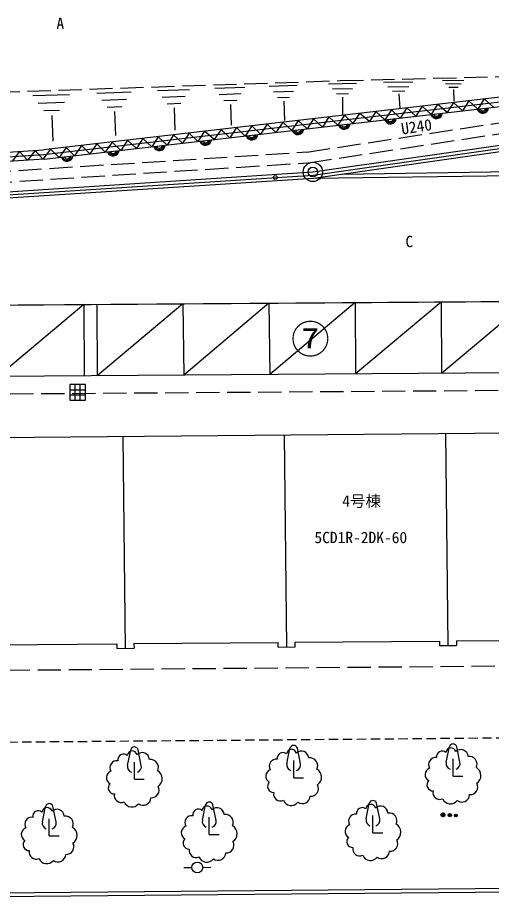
# Model space of a CAD drawing. Units: millimetres, scale not verified. Extents: x -100125 to 100125, y -69250 to 69250.
# Drawn here: x 36164 to 51445, y 16449 to 44954 of the extents above; entities that cross this region are included whole.
import ezdxf
from ezdxf.enums import TextEntityAlignment as Align

# ---------------------------------------------------------------- set-up
doc = ezdxf.new("R2010")
doc.units = ezdxf.units.MM
doc.header["$LTSCALE"] = 250
doc.linetypes.add('DASHED1', pattern=[1.8, 1.2, -0.6])
doc.linetypes.add('DASHED3', pattern=[4, 3, -1])
for name, color, linetype in [('1-0_計画', 3, 'Continuous'), ('1-1_現況白抜', 2, 'Continuous'), ('1-2_4案', 7, 'Continuous')]:
    doc.layers.add(name, color=color, linetype=linetype)
doc.styles.add('ＭＳ ゴシック', font='')
doc.styles.get('ＭＳ ゴシック').set_extended_font_data('MS Gothic')

msp = doc.modelspace()

# ---------------------------------------------------------------- linework, layer by layer
at = {"layer": '1-0_計画'}
for p, q in [((45687.9, 39976.7), (63510, 42526)), ((45708.6, 39777.7), (63522.9, 42325.8)), ((17240.8, 38131), (45687.9, 39976.7)), ((45708.6, 39777.7), (63493.1, 40026)), ((46638.3, 39910.7), (63494.6, 40146.1)), ((17253.7, 37931.4), (45708.6, 39777.7)), ((27211.1, 35617.1), (52916.9, 35803.1)), ((38297.1, 35697.3), (38297.8, 35577.3)), ((38716.1, 35700.4), (38717, 35580.4)), ((23607.7, 16609.3), (79853.8, 17140.5)), ((19373, 16449.3), (83574.8, 17055.7))]:
    msp.add_line(p, q, dxfattribs=at)
at = {"layer": '1-0_計画', "color": 2}
msp.add_line((17247.3, 38031.2), (45698.2, 39877.2), dxfattribs=at)
msp.add_lwpolyline([(45698.2, 39877.2), (63516.5, 42425.9), (84752.3, 42150.1)], dxfattribs=at)
at = {"layer": '1-1_現況白抜'}
for p, q in [((58930.9, 43227), (36997.8, 40685.8)), ((37016.4, 40386.4), (58909.2, 42917.9)), ((44279.9, 42748.5), (45184, 42780.6)), ((46196.8, 42817.8), (47092.6, 42844.2)), ((47964, 42868.6), (48912.5, 42881.8)), ((49864.7, 42940.1), (50562.9, 42927)), ((49968.7, 42826.7), (50467.4, 42817.3)), ((36651.4, 42438.7), (37837.8, 42480.7)), ((38715.2, 42522.5), (39825.3, 42561.9)), ((40670.9, 42601.9), (41708.6, 42638.7)), ((42524, 42677.2), (43493.1, 42711.6)), ((42669.6, 42479.9), (43361.8, 42504.4)), ((44415.7, 42564.4), (45061.5, 42587.3)), ((46324.8, 42655), (46964.7, 42673.8)), ((46452.8, 42492.2), (46836.7, 42503.5)), ((48107.9, 42727.9), (48785.4, 42737.4)), ((48251.9, 42587.3), (48658.4, 42592.9)), ((48460.8, 42495), (48489, 42019.9)), ((50072.7, 42713.4), (50371.9, 42707.7)), ((50225.1, 42636.2), (50239.2, 42264.5)), ((36829.6, 42197.1), (37677.1, 42227.2)), ((38882, 42296.5), (39675, 42324.6)), ((40826.8, 42390.6), (41568, 42416.9)), ((40982.7, 42179.4), (41427.5, 42195.1)), ((42815.2, 42282.6), (43230.5, 42297.3)), ((44551.6, 42380.3), (44939.1, 42394.1)), ((44749.8, 42261.4), (44772.1, 41632.6)), ((46644.7, 42386.8), (46644.7, 41831.7)), ((37007.9, 41955.5), (37516.4, 41973.6)), ((39048.8, 42070.5), (39524.6, 42087.3)), ((39292.2, 41924.5), (39319.6, 41152.4)), ((41210.2, 42042.9), (41235.8, 41321.1)), ((43027.7, 42155.1), (43051.6, 41481)), ((37268, 41799.5), (37297.3, 40974.3)), ((46991.8, 41539.8), (47201.1, 41868)), ((47515, 41600.3), (47201.1, 41868)), ((17223.8, 39458.4), (36997.8, 40685.8)), ((17225.1, 39308.2), (37007.1, 40536.1)), ((37016.4, 40386.4), (17226.4, 39157.9)), ((38297.1, 35697.3), (35521.1, 33377.2)), ((38297.1, 35697.3), (38309.9, 33397.4)), ((38716.1, 35700.4), (38734.3, 33400.4)), ((41492.1, 35720.4), (38734.3, 33400.4)), ((41492.1, 35720.4), (41525, 33420.6)), ((44271.3, 35740.5), (41525, 33420.6)), ((44271.3, 35740.5), (44296.7, 33440.7)), ((47050.5, 35760.6), (44296.7, 33440.7)), ((47050.5, 35760.6), (47068.3, 33460.7)), ((49829.7, 35780.8), (47068.3, 33460.7)), ((49829.7, 35780.8), (49839.9, 33480.8)), ((52606.7, 35800.8), (49839.9, 33480.8)), ((52932.2, 33503.1), (25916.3, 33307.7)), ((38019, 32617), (38014.9, 33117)), ((38185.7, 32618.4), (38181.6, 33118.4)), ((37849.6, 32949), (38349.6, 32953.1)), ((37851, 32782.3), (38351, 32786.4)), ((18746.4, 31250.7), (81204.7, 31842.3)), ((39642.5, 24610.1), (39571.3, 31447.9)), ((44847.1, 24654.6), (44776.1, 31497.2)), ((50051.8, 24699), (49980.9, 31546.5)), ((39916.2, 24762.9), (44570.9, 24801.7)), ((44572.1, 24651.7), (44570.6, 24801.7)), ((45122.1, 24657.4), (45120.5, 24810.7)), ((45120.6, 24807.4), (49775.6, 24846.7)), ((49775.3, 24846.7), (49776.8, 24696.2)), ((50325.2, 24854.6), (50326.8, 24701.9)), ((50325.5, 24851.9), (54980.2, 24891.2)), ((34711.5, 24718.4), (39366.2, 24757.7)), ((39365.9, 24757.7), (39367.5, 24607.2)), ((39367.5, 24607.7), (39917.4, 24612.4)), ((39915.8, 24766.8), (39917.4, 24612.9)), ((44572.1, 24652.2), (45122.1, 24656.9)), ((49776.8, 24696.7), (50326.8, 24701.4)), ((44846.6, 20884.8), (44950, 21388.3)), ((45291.5, 20884.8), (45188.1, 21388.3)), ((49988.7, 20934.5), (50092.2, 21437.9)), ((50433.7, 20934.5), (50330.2, 21437.9)), ((39708, 20835.2), (39811.4, 21338.6)), ((40153, 20835.2), (40049.5, 21338.6)), ((39930.5, 20387), (39930.5, 20941.1)), ((45069.1, 20436.7), (45069.1, 20990.8)), ((50211.2, 20486.3), (50211.2, 21040.5)), ((39930.5, 20387), (40248.9, 20387)), ((45069.1, 20436.7), (45387.5, 20436.7)), ((50211.2, 20486.3), (50529.7, 20486.3)), ((36960.8, 19008.5), (37064.2, 19512)), ((37405.7, 19008.5), (37302.3, 19512)), ((42122.5, 19058.4), (42225.9, 19561.8)), ((42567.5, 19058.4), (42464, 19561.8)), ((47403.9, 19109.4), (47507.3, 19612.9)), ((47848.9, 19109.4), (47745.4, 19612.9)), ((37183.3, 18560.4), (37183.3, 19114.5)), ((42345, 18610.2), (42345, 19164.4)), ((47626.4, 18661.3), (47626.4, 19215.4)), ((49886.3, 19240.3), (49881.3, 19240.3)), ((49883.8, 19242.8), (49883.8, 19237.8)), ((50106.7, 19229), (50101.7, 19229)), ((50104.2, 19231.5), (50104.2, 19226.5)), ((50304.4, 19217.6), (50299.4, 19217.6)), ((50301.9, 19220.1), (50301.9, 19215.1)), ((37183.3, 18560.4), (37501.7, 18560.4)), ((42345, 18610.2), (42663.4, 18610.2)), ((47626.4, 18661.3), (47944.8, 18661.3)), ((41522, 17536.1), (41784.5, 17539.4)), ((42134.5, 17543.5), (42397, 17546.4))]:
    msp.add_line(p, q, dxfattribs=at)
at = {"layer": '1-1_現況白抜', "linetype": 'DASHED3'}
for p, q in [((46570.3, 42923.5), (58930.9, 43227)), ((45497.2, 40620.2), (59158.9, 42698)), ((45549.8, 40274.2), (59211.6, 42351.9)), ((17227.6, 38816.5), (45512.4, 40621.9)), ((17269, 38468.4), (45534.6, 40272.6)), ((25921.4, 32747.5), (74083.3, 33095.8)), ((18810.4, 23762.3), (81269.3, 24293.3))]:
    msp.add_line(p, q, dxfattribs=at)
at = {"layer": '1-1_現況白抜', "linetype": 'DASHED1'}
msp.add_line((85203.9, 21999.4), (17450.4, 21420.3), dxfattribs=at)
at = {"layer": '1-1_現況白抜'}
for points in [[(36999.2, 40535.4), (58900, 43067.8), (72929.1, 43159.2), (89910.6, 43541.6)], [(51511.7, 42062.5), (51217.1, 42333.3), (51014.7, 42005), (50720.1, 42275.7), (50517.6, 41947.5), (50223.1, 42218.1), (50020.6, 41890.1), (49710.5, 42158.7), (49502.1, 41830.1), (49213.7, 42101.2), (49005.3, 41772.7), (48717, 42043.6), (48508.6, 41715.2), (48220.2, 41986.1)], [(48220.2, 41986.1), (48011.8, 41657.8), (47723.5, 41928.5), (47515, 41600.3)], [(46991.8, 41539.8), (46704.3, 41810.4), (46495, 41482.4), (46207.6, 41752.9), (45998.3, 41425), (45710.9, 41695.3), (45501.5, 41367.5), (45214.2, 41637.8), (45004.8, 41310.1), (44713.6, 41579.8), (44494.5, 41251.1), (44216.9, 41522.2), (43997.7, 41193.6), (43720.1, 41464.7), (43501, 41136.2), (43223.3, 41407.1), (43004.2, 41078.7), (42726.6, 41349.5), (42507.4, 41021.3), (42189.9, 41287.4), (41980.8, 40960.4), (41693.2, 41229.8), (41484, 40903), (41196.4, 41172.3), (40987.3, 40845.5), (40699.7, 41114.7), (40490.5, 40788.1), (40203, 41057.1), (39993.8, 40730.6), (39711.9, 41000.2), (39488.3, 40672.2), (39214.9, 40942.7), (38991.4, 40614.7), (38718, 40885.1), (38494.4, 40557.3), (38221.1, 40827.5), (37997.5, 40499.8), (37724.1, 40769.9), (37500.6, 40442.3), (37222.8, 40711.9)], [(37222.8, 40711.9), (36981, 40384.2), (36723.8, 40668.8), (36481.6, 40353.2), (36224.4, 40637.8), (35982.2, 40322.2)], [(52606.7, 35800.8), (27211.1, 35617.1), (27243.5, 33317.3)]]:
    msp.add_lwpolyline(points, dxfattribs=at)
at = {"layer": '1-1_現況白抜', "linetype": 'DASHED3'}
msp.add_lwpolyline([(-49440.6, 41669.3), (-33812.6, 41798.6), (6386.8, 41916), (15138.1, 42054.7), (26486.3, 42242.2), (46570.3, 42923.5)], dxfattribs=at)
at = {"layer": '1-1_現況白抜'}
msp.add_lwpolyline([(37852.4, 32615.6), (38352.3, 32619.8), (38348.2, 33119.7), (37848.2, 33115.6)], close=True, dxfattribs=at)
for centre, radius in [((45687.9, 39976.7), 312.5), ((45687.9, 39976.7), 156.2), ((44475.5, 39797.9), 62.5), ((49883.8, 19240.3), 62.5), ((49886.7, 19240.5), 62.3), ((49883.8, 19240.3), 42.5), ((49883.8, 19240.3), 22.5), ((50105.4, 19230.1), 52.1), ((50104.2, 19229), 50), ((50104.2, 19229), 34), ((50104.2, 19229), 18), ((50303.3, 19219.6), 41.5), ((50301.9, 19217.6), 37.5), ((50301.9, 19217.6), 25.5), ((50301.9, 19217.6), 13.5), ((41959.5, 17541.6), 175)]:
    msp.add_circle(centre, radius, dxfattribs=at)
for centre, radius, start, end in [((51167.2, 42065.1), 192.2, 199.27619, 353.91569), ((51167.9, 42043.7), 139.7, 196.30758, 357.59834), ((51169.6, 42044.2), 96.1, 199.27647, 353.91533), ((48187.1, 41720.5), 192.2, 199.27619, 353.91569), ((48187, 41710.7), 145.8, 201.39036, 352.18759), ((48189.5, 41699.6), 96.1, 199.27647, 353.91533), ((49677.1, 41892.8), 192.2, 199.27608, 353.9158), ((49672, 41879.7), 144.6, 199.67188, 355.24874), ((49679.6, 41871.9), 96.1, 199.27571, 353.91626), ((45206.9, 41375.9), 192.2, 199.27619, 353.91569), ((45209.1, 41360.4), 143.7, 197.46323, 354.76828), ((45209.4, 41355), 96.1, 199.27823, 353.91508), ((46697, 41548.2), 192.2, 199.27697, 353.91567), ((46690.1, 41532.6), 144.2, 198.25187, 353.97965), ((46699.4, 41527.3), 96.1, 199.27571, 353.91626), ((43716.9, 41203.6), 192.2, 199.27697, 353.91567), ((43714.1, 41193.7), 144.5, 198.82203, 353.40847), ((43719.3, 41182.7), 96.1, 199.27571, 353.91626), ((40736.7, 40859), 192.2, 199.27701, 353.91487), ((40735, 40856.7), 155.6, 202.64297, 350.17876), ((40739.1, 40838.1), 96.1, 199.27571, 353.91626), ((42226.8, 41031.3), 192.2, 199.27619, 353.91569), ((42221.8, 41022.2), 146.6, 202.13303, 350.09758), ((42229.2, 41010.4), 96.1, 199.27831, 353.91348), ((37756.6, 40514.4), 192.2, 199.27701, 353.91487), ((37750.1, 40495.2), 139.2, 194.70876, 356.43563), ((37759, 40493.5), 96.1, 199.27571, 353.91626), ((39246.6, 40686.7), 192.2, 199.27619, 353.91569), ((39247.6, 40679.5), 147.3, 200.99923, 352.42039), ((39249.1, 40665.8), 96.1, 199.27647, 353.91533), ((39930.5, 21304.4), 123.8, 16.01544, 163.98456), ((45069.1, 21354.1), 123.8, 16.01544, 163.98456), ((50142.2, 21239.6), 160.6, 15.21993, 175.25279), ((50211.2, 21403.8), 123.8, 16.01544, 163.98456), ((39581.6, 21013.3), 184.4, 49.49382, 188.73859), ((39861.4, 21140.2), 160.6, 15.21993, 175.25279), ((40178.1, 21009), 237.1, 3.57292, 133.00559), ((44720.2, 21063), 184.4, 49.49382, 188.73859), ((45000, 21189.9), 160.6, 15.21993, 175.25279), ((45316.7, 21058.6), 237.1, 3.57292, 133.00559), ((49862.4, 21112.7), 184.4, 49.49382, 188.73859), ((50458.9, 21108.3), 237.1, 3.57292, 133.00559), ((50730.4, 20869.5), 256, 335.02818, 97.82313), ((39366.8, 20762.3), 225.4, 81.69439, 210.99249), ((39896.3, 20796.5), 192.2, 168.38851, 251.26151), ((39964.7, 20796.5), 192.2, 288.73849, 11.61149), ((40449.6, 20770.1), 256, 335.02818, 97.82313), ((44505.4, 20811.9), 225.4, 81.69439, 210.99249), ((45034.8, 20846.1), 192.2, 168.38851, 251.26151), ((45103.3, 20846.1), 192.2, 288.73849, 11.61149), ((45588.2, 20819.8), 256, 335.02818, 97.82313), ((49647.6, 20861.6), 225.4, 81.69439, 210.99249), ((50177, 20895.8), 192.2, 168.38851, 251.26151), ((50245.4, 20895.8), 192.2, 288.73849, 11.61149), ((39252.4, 20437.3), 223.2, 110.65709, 240.8492), ((40533.5, 20404.6), 297, 303.26786, 60.07568), ((44391, 20487), 223.2, 110.65709, 240.8492), ((45672.1, 20454.3), 297, 303.26786, 60.07568), ((49533.1, 20536.7), 223.2, 110.65709, 240.8492), ((50814.3, 20503.9), 297, 303.26786, 60.07568), ((39281.7, 20106.1), 194, 135.36408, 271.45434), ((44420.3, 20155.8), 194, 135.36408, 271.45434), ((49562.4, 20205.5), 194, 135.36408, 271.45434), ((50764.3, 20134.9), 244.8, 265.5933, 29.54039), ((40483.5, 20035.6), 244.8, 265.5933, 29.54039), ((44643.1, 19911.3), 223.7, 166.93808, 294.99175), ((45622.1, 20085.2), 244.8, 265.5933, 29.54039), ((49785.3, 19961), 223.7, 166.93808, 294.99175), ((39504.5, 19861.6), 223.7, 166.93808, 294.99175), ((40212, 19803.2), 253, 234.12746, 357.35837), ((44987.1, 19809.3), 269.1, 202.00276, 323.11063), ((45350.6, 19852.8), 253, 234.12746, 357.35837), ((47626.4, 19578.7), 123.8, 16.01544, 163.98456), ((50129.3, 19859), 269.1, 202.00276, 323.11063), ((50492.7, 19902.5), 253, 234.12746, 357.35837), ((37114.2, 19313.6), 160.6, 15.21993, 175.25279), ((37183.3, 19477.8), 123.8, 16.01544, 163.98456), ((37430.9, 19182.3), 237.1, 3.57292, 133.00559), ((39848.5, 19759.7), 269.1, 202.00276, 323.11063), ((41996.1, 19236.5), 184.4, 49.49382, 188.73859), ((42275.9, 19363.5), 160.6, 15.21993, 175.25279), ((42345, 19527.7), 123.8, 16.01544, 163.98456), ((42592.6, 19232.2), 237.1, 3.57292, 133.00559), ((47277.5, 19287.6), 184.4, 49.49382, 188.73859), ((47557.3, 19414.5), 160.6, 15.21993, 175.25279), ((47874, 19283.3), 237.1, 3.57292, 133.00559), ((36619.6, 18935.6), 225.4, 81.69439, 210.99249), ((36834.4, 19186.7), 184.4, 49.49382, 188.73859), ((37702.4, 18943.5), 256, 335.02818, 97.82313), ((41781.3, 18985.5), 225.4, 81.69439, 210.99249), ((42864.1, 18993.4), 256, 335.02818, 97.82313), ((47062.7, 19036.6), 225.4, 81.69439, 210.99249), ((47592.1, 19070.8), 192.2, 168.38851, 251.26151), ((47660.6, 19070.8), 192.2, 288.73849, 11.61149), ((48145.5, 19044.4), 256, 335.02818, 97.82313), ((36505.2, 18610.7), 223.2, 110.65709, 240.8492), ((37149, 18969.8), 192.2, 168.38851, 251.26151), ((37217.5, 18969.8), 192.2, 288.73849, 11.61149), ((37786.3, 18578), 297, 303.26786, 60.07568), ((41666.9, 18660.6), 223.2, 110.65709, 240.8492), ((42310.8, 19019.7), 192.2, 168.38851, 251.26151), ((42379.2, 19019.7), 192.2, 288.73849, 11.61149), ((42948, 18627.8), 297, 303.26786, 60.07568), ((46948.3, 18711.6), 223.2, 110.65709, 240.8492), ((48229.4, 18678.9), 297, 303.26786, 60.07568), ((36534.5, 18279.5), 194, 135.36408, 271.45434), ((37736.3, 18208.9), 244.8, 265.5933, 29.54039), ((41696.2, 18329.4), 194, 135.36408, 271.45434), ((42898, 18258.8), 244.8, 265.5933, 29.54039), ((46977.6, 18380.4), 194, 135.36408, 271.45434), ((48179.4, 18309.9), 244.8, 265.5933, 29.54039), ((36757.3, 18035), 223.7, 166.93808, 294.99175), ((37464.8, 17976.5), 253, 234.12746, 357.35837), ((41919, 18084.9), 223.7, 166.93808, 294.99175), ((42626.5, 18026.4), 253, 234.12746, 357.35837), ((47200.4, 18135.9), 223.7, 166.93808, 294.99175), ((47907.9, 18077.5), 253, 234.12746, 357.35837), ((37101.3, 17933), 269.1, 202.00276, 323.11063), ((42263, 17982.9), 269.1, 202.00276, 323.11063), ((47544.4, 18034), 269.1, 202.00276, 323.11063)]:
    msp.add_arc(centre, radius, start, end, dxfattribs=at)

# ---------------------------------------------------------------- texts
at = {"layer": '1-1_現況白抜', "color": 7, "style": 'ＭＳ ゴシック'}
for s, p in [('A', (37414.6, 44477.2)), ('C', (48673.8, 37441.6)), ('4号棟', (46635.5, 29068.6)), ('5CD1R-2DK-60', (45737.4, 27893.2))]:
    msp.add_text(s, height=366.6, dxfattribs=at).set_placement(p, align=Align.BOTTOM_LEFT)
msp.add_text('U240', height=366.6, rotation=8.646, dxfattribs=at).set_placement((48582.8, 41074.1), align=Align.BOTTOM_LEFT)
at = {"layer": '1-2_4案', "style": 'ＭＳ ゴシック'}
msp.add_text('⑦', height=916.4, dxfattribs=at).set_placement((44982.4, 33849.6), align=Align.BOTTOM_LEFT)

doc.saveas('drawing.dxf')
